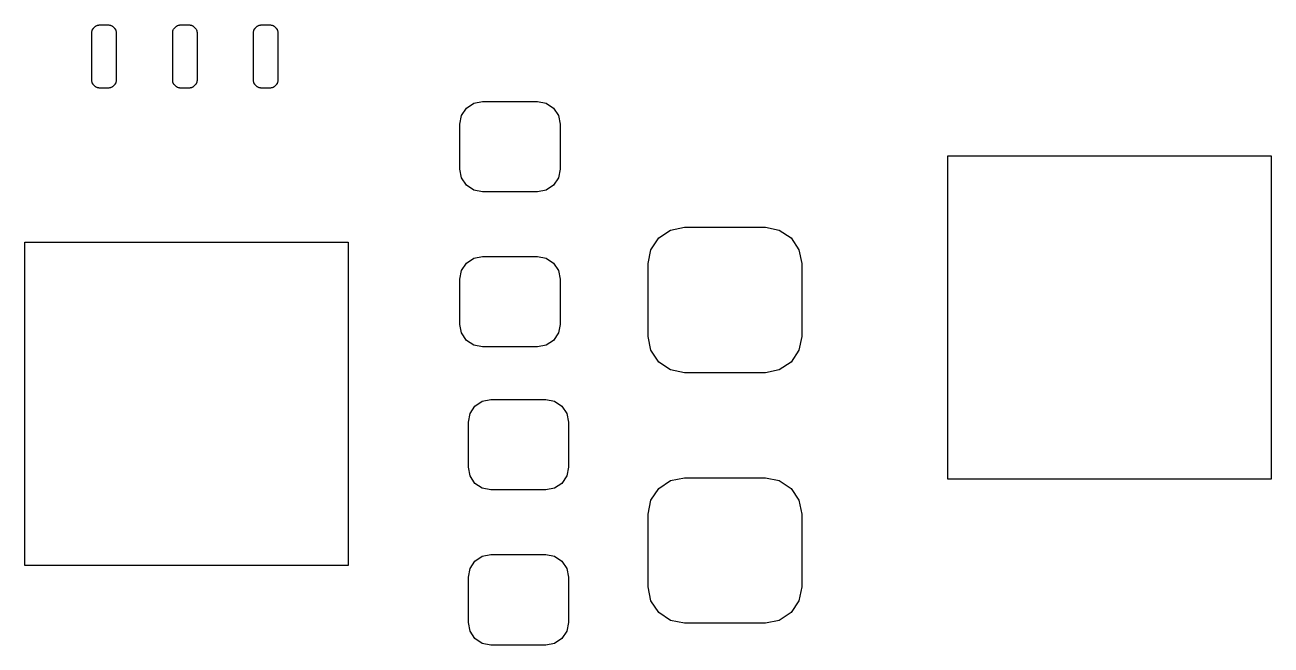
# Model space of a CAD drawing. Extents: x 3.992 to 4.321, y -3.139 to -2.753.
# Drawn here: x 3.9961 to 4.2995, y -3.1395 to -2.9884 of the extents above; entities that cross this region are included whole.
import ezdxf

# ---------------------------------------------------------------- set-up
doc = ezdxf.new("R2010")
doc.units = 0
doc.header["$MEASUREMENT"] = 0
doc.layers.add('BLACK', color=7, linetype='CONTINUOUS')

msp = doc.modelspace()

# ---------------------------------------------------------------- linework, layer by layer
at = {"layer": 'BLACK', "linetype": 'CONTINUOUS'}
for p, q in [((4.01279, -2.98913), (4.0131, -2.98881)), ((4.0131, -2.98881), (4.01311, -2.98881)), ((4.01311, -2.98881), (4.01318, -2.98877)), ((4.01318, -2.98877), (4.01326, -2.98869)), ((4.01326, -2.98869), (4.01327, -2.98869)), ((4.01327, -2.98869), (4.01334, -2.98865)), ((4.01334, -2.98865), (4.01342, -2.98858)), ((4.01342, -2.98858), (4.01343, -2.98857)), ((4.01343, -2.98857), (4.01354, -2.98853)), ((4.01354, -2.98853), (4.01362, -2.98849)), ((4.01362, -2.98849), (4.01374, -2.98845)), ((4.01362, -2.98849), (4.01362, -2.98849)), ((4.01374, -2.98845), (4.01375, -2.98845)), ((4.01375, -2.98845), (4.01382, -2.98845)), ((4.01382, -2.98845), (4.01394, -2.98841)), ((4.01394, -2.98841), (4.01394, -2.98841)), ((4.01394, -2.98841), (4.01402, -2.98841)), ((4.01402, -2.98841), (4.01414, -2.98837)), ((4.01414, -2.98837), (4.01414, -2.98837)), ((4.01414, -2.98837), (4.0165, -2.98837)), ((4.0165, -2.98837), (4.01651, -2.98837)), ((4.01651, -2.98837), (4.01662, -2.98841)), ((4.01662, -2.98841), (4.0167, -2.98841)), ((4.0167, -2.98841), (4.01671, -2.98841)), ((4.01671, -2.98841), (4.01682, -2.98845)), ((4.01682, -2.98845), (4.0169, -2.98845)), ((4.0169, -2.98845), (4.0169, -2.98845)), ((4.0169, -2.98845), (4.01702, -2.98849)), ((4.01702, -2.98849), (4.01702, -2.98849)), ((4.01702, -2.98849), (4.0171, -2.98853)), ((4.0171, -2.98853), (4.01722, -2.98857)), ((4.01722, -2.98857), (4.01723, -2.98858)), ((4.01723, -2.98858), (4.0173, -2.98865)), ((4.0173, -2.98865), (4.01738, -2.98869)), ((4.01738, -2.98869), (4.01738, -2.98869)), ((4.01738, -2.98869), (4.01746, -2.98877)), ((4.01746, -2.98877), (4.01754, -2.98881)), ((4.01754, -2.98881), (4.01754, -2.98881)), ((4.01754, -2.98881), (4.01786, -2.98913)), ((4.03247, -2.98913), (4.03279, -2.98881)), ((4.03279, -2.98881), (4.03287, -2.98877)), ((4.03279, -2.98881), (4.03279, -2.98881)), ((4.03287, -2.98877), (4.03295, -2.98869)), ((4.03295, -2.98869), (4.03303, -2.98865)), ((4.03295, -2.98869), (4.03295, -2.98869)), ((4.03303, -2.98865), (4.0331, -2.98858)), ((4.0331, -2.98858), (4.03311, -2.98857)), ((4.03311, -2.98857), (4.03323, -2.98853)), ((4.03323, -2.98853), (4.03331, -2.98849)), ((4.03331, -2.98849), (4.03343, -2.98845)), ((4.03331, -2.98849), (4.03331, -2.98849)), ((4.03343, -2.98845), (4.03343, -2.98845)), ((4.03343, -2.98845), (4.03351, -2.98845)), ((4.03351, -2.98845), (4.03362, -2.98841)), ((4.03362, -2.98841), (4.03363, -2.98841)), ((4.03363, -2.98841), (4.03371, -2.98841)), ((4.03371, -2.98841), (4.03382, -2.98837)), ((4.03382, -2.98837), (4.03383, -2.98837)), ((4.03383, -2.98837), (4.03619, -2.98837)), ((4.03619, -2.98837), (4.03631, -2.98841)), ((4.03619, -2.98837), (4.03619, -2.98837)), ((4.03631, -2.98841), (4.03639, -2.98841)), ((4.03639, -2.98841), (4.03639, -2.98841)), ((4.03639, -2.98841), (4.03651, -2.98845)), ((4.03651, -2.98845), (4.03658, -2.98845)), ((4.03658, -2.98845), (4.03659, -2.98845)), ((4.03659, -2.98845), (4.03671, -2.98849)), ((4.03671, -2.98849), (4.03671, -2.98849)), ((4.03671, -2.98849), (4.03679, -2.98853)), ((4.03679, -2.98853), (4.0369, -2.98857)), ((4.0369, -2.98857), (4.03691, -2.98858)), ((4.03691, -2.98858), (4.03699, -2.98865)), ((4.03699, -2.98865), (4.03706, -2.98869)), ((4.03706, -2.98869), (4.03707, -2.98869)), ((4.03707, -2.98869), (4.03715, -2.98877)), ((4.03715, -2.98877), (4.03722, -2.98881)), ((4.03722, -2.98881), (4.03723, -2.98881)), ((4.03723, -2.98881), (4.03754, -2.98913)), ((4.05216, -2.98913), (4.05247, -2.98881)), ((4.05247, -2.98881), (4.05248, -2.98881)), ((4.05248, -2.98881), (4.05255, -2.98877)), ((4.05255, -2.98877), (4.05263, -2.98869)), ((4.05263, -2.98869), (4.05264, -2.98869)), ((4.05264, -2.98869), (4.05271, -2.98865)), ((4.05271, -2.98865), (4.05279, -2.98858)), ((4.05279, -2.98858), (4.0528, -2.98857)), ((4.0528, -2.98857), (4.05291, -2.98853)), ((4.05291, -2.98853), (4.05299, -2.98849)), ((4.05299, -2.98849), (4.05311, -2.98845)), ((4.05299, -2.98849), (4.05299, -2.98849)), ((4.05311, -2.98845), (4.05312, -2.98845)), ((4.05312, -2.98845), (4.05319, -2.98845)), ((4.05319, -2.98845), (4.05331, -2.98841)), ((4.05331, -2.98841), (4.05331, -2.98841)), ((4.05331, -2.98841), (4.05339, -2.98841)), ((4.05339, -2.98841), (4.05351, -2.98837)), ((4.05351, -2.98837), (4.05351, -2.98837)), ((4.05351, -2.98837), (4.05587, -2.98837)), ((4.05587, -2.98837), (4.05588, -2.98837)), ((4.05588, -2.98837), (4.05599, -2.98841)), ((4.05599, -2.98841), (4.05607, -2.98841)), ((4.05607, -2.98841), (4.05608, -2.98841)), ((4.05608, -2.98841), (4.05619, -2.98845)), ((4.05619, -2.98845), (4.05627, -2.98845)), ((4.05627, -2.98845), (4.05627, -2.98845)), ((4.05627, -2.98845), (4.05639, -2.98849)), ((4.05639, -2.98849), (4.05639, -2.98849)), ((4.05639, -2.98849), (4.05647, -2.98853)), ((4.05647, -2.98853), (4.05659, -2.98857)), ((4.05659, -2.98857), (4.0566, -2.98858)), ((4.0566, -2.98858), (4.05667, -2.98865)), ((4.05667, -2.98865), (4.05675, -2.98869)), ((4.05675, -2.98869), (4.05675, -2.98869)), ((4.05675, -2.98869), (4.05683, -2.98877)), ((4.05683, -2.98877), (4.05691, -2.98881)), ((4.05691, -2.98881), (4.05691, -2.98881)), ((4.05691, -2.98881), (4.05723, -2.98913)), ((4.01235, -2.99016), (4.01239, -2.99004)), ((4.01235, -2.99017), (4.01235, -2.99016)), ((4.01235, -3.00198), (4.01235, -2.99017)), ((4.01239, -2.98996), (4.01243, -2.98985)), ((4.01239, -2.98997), (4.01239, -2.98996)), ((4.01239, -2.99004), (4.01239, -2.98997)), ((4.01243, -2.98977), (4.01247, -2.98965)), ((4.01243, -2.98985), (4.01243, -2.98977)), ((4.01243, -2.98977), (4.01243, -2.98977)), ((4.01247, -2.98964), (4.01251, -2.98957)), ((4.01247, -2.98965), (4.01247, -2.98964)), ((4.01251, -2.98957), (4.01255, -2.98945)), ((4.01255, -2.98944), (4.01263, -2.98937)), ((4.01255, -2.98945), (4.01255, -2.98944)), ((4.01263, -2.98937), (4.01267, -2.98929)), ((4.01267, -2.98929), (4.01275, -2.98921)), ((4.01267, -2.98929), (4.01267, -2.98929)), ((4.01275, -2.98921), (4.01279, -2.98913)), ((4.01279, -2.98913), (4.01279, -2.98913)), ((4.01786, -2.98913), (4.01786, -2.98913)), ((4.01786, -2.98913), (4.0179, -2.98921)), ((4.0179, -2.98921), (4.01797, -2.98929)), ((4.01797, -2.98929), (4.01798, -2.98929)), ((4.01798, -2.98929), (4.01802, -2.98937)), ((4.01802, -2.98937), (4.01809, -2.98944)), ((4.01809, -2.98944), (4.0181, -2.98945)), ((4.0181, -2.98945), (4.01814, -2.98957)), ((4.01814, -2.98957), (4.01817, -2.98964)), ((4.01817, -2.98964), (4.01818, -2.98965)), ((4.01818, -2.98965), (4.01822, -2.98977)), ((4.01822, -2.98977), (4.01822, -2.98977)), ((4.01822, -2.98977), (4.01822, -2.98985)), ((4.01822, -2.98985), (4.01825, -2.98996)), ((4.01825, -2.98996), (4.01826, -2.98997)), ((4.01826, -2.98997), (4.01826, -2.99004)), ((4.01826, -2.99004), (4.01829, -2.99016)), ((4.01829, -2.99016), (4.01829, -2.99017)), ((4.01829, -2.99017), (4.01829, -3.00198)), ((4.03204, -2.99016), (4.03207, -2.99004)), ((4.03204, -2.99017), (4.03204, -2.99016)), ((4.03204, -3.00198), (4.03204, -2.99017)), ((4.03207, -2.98997), (4.03208, -2.98996)), ((4.03207, -2.99004), (4.03207, -2.98997)), ((4.03208, -2.98996), (4.03211, -2.98985)), ((4.03211, -2.98977), (4.03215, -2.98965)), ((4.03211, -2.98985), (4.03211, -2.98977)), ((4.03211, -2.98977), (4.03211, -2.98977)), ((4.03215, -2.98965), (4.03216, -2.98964)), ((4.03216, -2.98964), (4.03219, -2.98957)), ((4.03219, -2.98957), (4.03223, -2.98945)), ((4.03223, -2.98945), (4.03224, -2.98944)), ((4.03224, -2.98944), (4.03231, -2.98937)), ((4.03231, -2.98937), (4.03235, -2.98929)), ((4.03235, -2.98929), (4.03236, -2.98929)), ((4.03236, -2.98929), (4.03243, -2.98921)), ((4.03243, -2.98921), (4.03247, -2.98913)), ((4.03247, -2.98913), (4.03247, -2.98913)), ((4.03754, -2.98913), (4.03754, -2.98913)), ((4.03754, -2.98913), (4.03758, -2.98921)), ((4.03758, -2.98921), (4.03766, -2.98929)), ((4.03766, -2.98929), (4.03766, -2.98929)), ((4.03766, -2.98929), (4.0377, -2.98937)), ((4.0377, -2.98937), (4.03778, -2.98944)), ((4.03778, -2.98944), (4.03778, -2.98945)), ((4.03778, -2.98945), (4.03782, -2.98957)), ((4.03782, -2.98957), (4.03786, -2.98964)), ((4.03786, -2.98964), (4.03786, -2.98965)), ((4.03786, -2.98965), (4.0379, -2.98977)), ((4.0379, -2.98977), (4.0379, -2.98977)), ((4.0379, -2.98977), (4.0379, -2.98985)), ((4.0379, -2.98985), (4.03794, -2.98996)), ((4.03794, -2.98996), (4.03794, -2.98997)), ((4.03794, -2.98997), (4.03794, -2.99004)), ((4.03794, -2.99004), (4.03798, -2.99016)), ((4.03798, -2.99016), (4.03798, -2.99017)), ((4.03798, -2.99017), (4.03798, -3.00198)), ((4.05172, -2.99016), (4.05176, -2.99004)), ((4.05172, -2.99017), (4.05172, -2.99016)), ((4.05172, -3.00198), (4.05172, -2.99017)), ((4.05176, -2.98996), (4.0518, -2.98985)), ((4.05176, -2.98997), (4.05176, -2.98996)), ((4.05176, -2.99004), (4.05176, -2.98997)), ((4.0518, -2.98977), (4.05184, -2.98965)), ((4.0518, -2.98985), (4.0518, -2.98977)), ((4.0518, -2.98977), (4.0518, -2.98977)), ((4.05184, -2.98964), (4.05188, -2.98957)), ((4.05184, -2.98965), (4.05184, -2.98964)), ((4.05188, -2.98957), (4.05192, -2.98945)), ((4.05192, -2.98944), (4.052, -2.98937)), ((4.05192, -2.98945), (4.05192, -2.98944)), ((4.052, -2.98937), (4.05204, -2.98929)), ((4.05204, -2.98929), (4.05212, -2.98921)), ((4.05204, -2.98929), (4.05204, -2.98929)), ((4.05212, -2.98921), (4.05216, -2.98913)), ((4.05216, -2.98913), (4.05216, -2.98913)), ((4.05723, -2.98913), (4.05723, -2.98913)), ((4.05723, -2.98913), (4.05727, -2.98921)), ((4.05727, -2.98921), (4.05734, -2.98929)), ((4.05734, -2.98929), (4.05735, -2.98929)), ((4.05735, -2.98929), (4.05739, -2.98937)), ((4.05739, -2.98937), (4.05746, -2.98944)), ((4.05746, -2.98944), (4.05747, -2.98945)), ((4.05747, -2.98945), (4.05751, -2.98957)), ((4.05751, -2.98957), (4.05754, -2.98964)), ((4.05754, -2.98964), (4.05755, -2.98965)), ((4.05755, -2.98965), (4.05759, -2.98977)), ((4.05759, -2.98977), (4.05759, -2.98977)), ((4.05759, -2.98977), (4.05759, -2.98985)), ((4.05759, -2.98985), (4.05762, -2.98996)), ((4.05762, -2.98996), (4.05763, -2.98997)), ((4.05763, -2.98997), (4.05763, -2.99004)), ((4.05763, -2.99004), (4.05766, -2.99016)), ((4.05766, -2.99016), (4.05766, -2.99017)), ((4.05766, -2.99017), (4.05766, -3.00198)), ((4.01239, -3.0021), (4.01235, -3.00198)), ((4.01235, -3.00198), (4.01235, -3.00198)), ((4.01239, -3.00217), (4.01239, -3.0021)), ((4.01239, -3.00218), (4.01239, -3.00217)), ((4.01243, -3.00229), (4.01239, -3.00218)), ((4.01243, -3.00237), (4.01243, -3.00229)), ((4.01243, -3.00238), (4.01243, -3.00237)), ((4.01247, -3.00249), (4.01243, -3.00238)), ((4.01247, -3.0025), (4.01247, -3.00249)), ((4.01251, -3.00257), (4.01247, -3.0025)), ((4.01255, -3.00269), (4.01251, -3.00257)), ((4.01255, -3.0027), (4.01255, -3.00269)), ((4.01263, -3.00278), (4.01255, -3.0027)), ((4.01267, -3.00285), (4.01263, -3.00278)), ((4.01267, -3.00286), (4.01267, -3.00285)), ((4.01275, -3.00293), (4.01267, -3.00286)), ((4.01279, -3.00301), (4.01275, -3.00293)), ((4.0131, -3.00333), (4.01279, -3.00301)), ((4.01279, -3.00301), (4.01279, -3.00301)), ((4.01311, -3.00333), (4.0131, -3.00333)), ((4.01318, -3.00337), (4.01311, -3.00333)), ((4.01326, -3.00345), (4.01318, -3.00337)), ((4.01327, -3.00345), (4.01326, -3.00345)), ((4.01334, -3.00349), (4.01327, -3.00345)), ((4.01342, -3.00357), (4.01334, -3.00349)), ((4.01343, -3.00357), (4.01342, -3.00357)), ((4.01354, -3.00361), (4.01343, -3.00357)), ((4.01362, -3.00365), (4.01354, -3.00361)), ((4.01374, -3.00369), (4.01362, -3.00365)), ((4.01362, -3.00365), (4.01362, -3.00365)), ((4.01375, -3.00369), (4.01374, -3.00369)), ((4.01382, -3.00369), (4.01375, -3.00369)), ((4.01394, -3.00373), (4.01382, -3.00369)), ((4.01402, -3.00373), (4.01394, -3.00373)), ((4.01394, -3.00373), (4.01394, -3.00373)), ((4.01414, -3.00377), (4.01402, -3.00373)), ((4.0165, -3.00377), (4.01414, -3.00377)), ((4.01414, -3.00377), (4.01414, -3.00377)), ((4.01651, -3.00377), (4.0165, -3.00377)), ((4.01662, -3.00373), (4.01651, -3.00377)), ((4.0167, -3.00373), (4.01662, -3.00373)), ((4.01671, -3.00373), (4.0167, -3.00373)), ((4.01682, -3.00369), (4.01671, -3.00373)), ((4.0169, -3.00369), (4.01682, -3.00369)), ((4.01702, -3.00365), (4.0169, -3.00369)), ((4.0169, -3.00369), (4.0169, -3.00369)), ((4.0171, -3.00361), (4.01702, -3.00365)), ((4.01702, -3.00365), (4.01702, -3.00365)), ((4.01722, -3.00357), (4.0171, -3.00361)), ((4.01723, -3.00357), (4.01722, -3.00357)), ((4.0173, -3.00349), (4.01723, -3.00357)), ((4.01738, -3.00345), (4.0173, -3.00349)), ((4.01746, -3.00337), (4.01738, -3.00345)), ((4.01738, -3.00345), (4.01738, -3.00345)), ((4.01754, -3.00333), (4.01746, -3.00337)), ((4.01786, -3.00301), (4.01754, -3.00333)), ((4.01754, -3.00333), (4.01754, -3.00333)), ((4.0179, -3.00293), (4.01786, -3.00301)), ((4.01786, -3.00301), (4.01786, -3.00301)), ((4.01797, -3.00286), (4.0179, -3.00293)), ((4.01798, -3.00285), (4.01797, -3.00286)), ((4.01802, -3.00278), (4.01798, -3.00285)), ((4.01809, -3.0027), (4.01802, -3.00278)), ((4.0181, -3.00269), (4.01809, -3.0027)), ((4.01814, -3.00257), (4.0181, -3.00269)), ((4.01817, -3.0025), (4.01814, -3.00257)), ((4.01818, -3.00249), (4.01817, -3.0025)), ((4.01822, -3.00238), (4.01818, -3.00249)), ((4.01825, -3.00218), (4.01822, -3.00229)), ((4.01822, -3.00229), (4.01822, -3.00237)), ((4.01822, -3.00237), (4.01822, -3.00238)), ((4.01826, -3.00217), (4.01825, -3.00218)), ((4.01829, -3.00198), (4.01826, -3.0021)), ((4.01826, -3.0021), (4.01826, -3.00217)), ((4.01829, -3.00198), (4.01829, -3.00198)), ((4.03207, -3.0021), (4.03204, -3.00198)), ((4.03204, -3.00198), (4.03204, -3.00198)), ((4.03207, -3.00217), (4.03207, -3.0021)), ((4.03208, -3.00218), (4.03207, -3.00217)), ((4.03211, -3.00229), (4.03208, -3.00218)), ((4.03211, -3.00237), (4.03211, -3.00229)), ((4.03211, -3.00238), (4.03211, -3.00237)), ((4.03215, -3.00249), (4.03211, -3.00238)), ((4.03216, -3.0025), (4.03215, -3.00249)), ((4.03219, -3.00257), (4.03216, -3.0025)), ((4.03223, -3.00269), (4.03219, -3.00257)), ((4.03224, -3.0027), (4.03223, -3.00269)), ((4.03231, -3.00278), (4.03224, -3.0027)), ((4.03235, -3.00285), (4.03231, -3.00278)), ((4.03236, -3.00286), (4.03235, -3.00285)), ((4.03243, -3.00293), (4.03236, -3.00286)), ((4.03247, -3.00301), (4.03243, -3.00293)), ((4.03279, -3.00333), (4.03247, -3.00301)), ((4.03247, -3.00301), (4.03247, -3.00301)), ((4.03287, -3.00337), (4.03279, -3.00333)), ((4.03279, -3.00333), (4.03279, -3.00333)), ((4.03295, -3.00345), (4.03287, -3.00337)), ((4.03303, -3.00349), (4.03295, -3.00345)), ((4.03295, -3.00345), (4.03295, -3.00345)), ((4.0331, -3.00357), (4.03303, -3.00349)), ((4.03311, -3.00357), (4.0331, -3.00357)), ((4.03323, -3.00361), (4.03311, -3.00357)), ((4.03331, -3.00365), (4.03323, -3.00361)), ((4.03343, -3.00369), (4.03331, -3.00365)), ((4.03331, -3.00365), (4.03331, -3.00365)), ((4.03351, -3.00369), (4.03343, -3.00369)), ((4.03343, -3.00369), (4.03343, -3.00369)), ((4.03362, -3.00373), (4.03351, -3.00369)), ((4.03363, -3.00373), (4.03362, -3.00373)), ((4.03371, -3.00373), (4.03363, -3.00373)), ((4.03382, -3.00377), (4.03371, -3.00373)), ((4.03383, -3.00377), (4.03382, -3.00377)), ((4.03619, -3.00377), (4.03383, -3.00377)), ((4.03631, -3.00373), (4.03619, -3.00377)), ((4.03619, -3.00377), (4.03619, -3.00377)), ((4.03639, -3.00373), (4.03631, -3.00373)), ((4.03651, -3.00369), (4.03639, -3.00373)), ((4.03639, -3.00373), (4.03639, -3.00373)), ((4.03658, -3.00369), (4.03651, -3.00369)), ((4.03659, -3.00369), (4.03658, -3.00369)), ((4.03671, -3.00365), (4.03659, -3.00369)), ((4.03679, -3.00361), (4.03671, -3.00365)), ((4.03671, -3.00365), (4.03671, -3.00365)), ((4.0369, -3.00357), (4.03679, -3.00361)), ((4.03691, -3.00357), (4.0369, -3.00357)), ((4.03699, -3.00349), (4.03691, -3.00357)), ((4.03706, -3.00345), (4.03699, -3.00349)), ((4.03707, -3.00345), (4.03706, -3.00345)), ((4.03715, -3.00337), (4.03707, -3.00345)), ((4.03722, -3.00333), (4.03715, -3.00337)), ((4.03723, -3.00333), (4.03722, -3.00333)), ((4.03754, -3.00301), (4.03723, -3.00333)), ((4.03758, -3.00293), (4.03754, -3.00301)), ((4.03754, -3.00301), (4.03754, -3.00301)), ((4.03766, -3.00286), (4.03758, -3.00293)), ((4.0377, -3.00278), (4.03766, -3.00285)), ((4.03766, -3.00285), (4.03766, -3.00286)), ((4.03778, -3.0027), (4.0377, -3.00278)), ((4.03782, -3.00257), (4.03778, -3.00269)), ((4.03778, -3.00269), (4.03778, -3.0027)), ((4.03786, -3.0025), (4.03782, -3.00257)), ((4.0379, -3.00238), (4.03786, -3.00249)), ((4.03786, -3.00249), (4.03786, -3.0025)), ((4.03794, -3.00218), (4.0379, -3.00229)), ((4.0379, -3.00229), (4.0379, -3.00237)), ((4.0379, -3.00237), (4.0379, -3.00238)), ((4.03798, -3.00198), (4.03794, -3.0021)), ((4.03794, -3.0021), (4.03794, -3.00217)), ((4.03794, -3.00217), (4.03794, -3.00218)), ((4.03798, -3.00198), (4.03798, -3.00198)), ((4.05176, -3.0021), (4.05172, -3.00198)), ((4.05172, -3.00198), (4.05172, -3.00198)), ((4.05176, -3.00217), (4.05176, -3.0021)), ((4.05176, -3.00218), (4.05176, -3.00217)), ((4.0518, -3.00229), (4.05176, -3.00218)), ((4.0518, -3.00237), (4.0518, -3.00229)), ((4.0518, -3.00238), (4.0518, -3.00237)), ((4.05184, -3.00249), (4.0518, -3.00238)), ((4.05184, -3.0025), (4.05184, -3.00249)), ((4.05188, -3.00257), (4.05184, -3.0025)), ((4.05192, -3.00269), (4.05188, -3.00257)), ((4.05192, -3.0027), (4.05192, -3.00269)), ((4.052, -3.00278), (4.05192, -3.0027)), ((4.05204, -3.00285), (4.052, -3.00278)), ((4.05204, -3.00286), (4.05204, -3.00285)), ((4.05212, -3.00293), (4.05204, -3.00286)), ((4.05216, -3.00301), (4.05212, -3.00293)), ((4.05247, -3.00333), (4.05216, -3.00301)), ((4.05216, -3.00301), (4.05216, -3.00301)), ((4.05248, -3.00333), (4.05247, -3.00333)), ((4.05255, -3.00337), (4.05248, -3.00333)), ((4.05263, -3.00345), (4.05255, -3.00337)), ((4.05264, -3.00345), (4.05263, -3.00345)), ((4.05271, -3.00349), (4.05264, -3.00345)), ((4.05279, -3.00357), (4.05271, -3.00349)), ((4.0528, -3.00357), (4.05279, -3.00357)), ((4.05291, -3.00361), (4.0528, -3.00357)), ((4.05299, -3.00365), (4.05291, -3.00361)), ((4.05311, -3.00369), (4.05299, -3.00365)), ((4.05299, -3.00365), (4.05299, -3.00365)), ((4.05312, -3.00369), (4.05311, -3.00369)), ((4.05319, -3.00369), (4.05312, -3.00369)), ((4.05331, -3.00373), (4.05319, -3.00369)), ((4.05339, -3.00373), (4.05331, -3.00373)), ((4.05331, -3.00373), (4.05331, -3.00373)), ((4.05351, -3.00377), (4.05339, -3.00373)), ((4.05587, -3.00377), (4.05351, -3.00377)), ((4.05351, -3.00377), (4.05351, -3.00377)), ((4.05588, -3.00377), (4.05587, -3.00377)), ((4.05599, -3.00373), (4.05588, -3.00377)), ((4.05607, -3.00373), (4.05599, -3.00373)), ((4.05608, -3.00373), (4.05607, -3.00373)), ((4.05619, -3.00369), (4.05608, -3.00373)), ((4.05627, -3.00369), (4.05619, -3.00369)), ((4.05639, -3.00365), (4.05627, -3.00369)), ((4.05627, -3.00369), (4.05627, -3.00369)), ((4.05647, -3.00361), (4.05639, -3.00365)), ((4.05639, -3.00365), (4.05639, -3.00365)), ((4.05659, -3.00357), (4.05647, -3.00361)), ((4.0566, -3.00357), (4.05659, -3.00357)), ((4.05667, -3.00349), (4.0566, -3.00357)), ((4.05675, -3.00345), (4.05667, -3.00349)), ((4.05683, -3.00337), (4.05675, -3.00345)), ((4.05675, -3.00345), (4.05675, -3.00345)), ((4.05691, -3.00333), (4.05683, -3.00337)), ((4.05723, -3.00301), (4.05691, -3.00333)), ((4.05691, -3.00333), (4.05691, -3.00333)), ((4.05727, -3.00293), (4.05723, -3.00301)), ((4.05723, -3.00301), (4.05723, -3.00301)), ((4.05734, -3.00286), (4.05727, -3.00293)), ((4.05735, -3.00285), (4.05734, -3.00286)), ((4.05739, -3.00278), (4.05735, -3.00285)), ((4.05746, -3.0027), (4.05739, -3.00278)), ((4.05747, -3.00269), (4.05746, -3.0027)), ((4.05751, -3.00257), (4.05747, -3.00269)), ((4.05754, -3.0025), (4.05751, -3.00257)), ((4.05755, -3.00249), (4.05754, -3.0025)), ((4.05759, -3.00238), (4.05755, -3.00249)), ((4.05762, -3.00218), (4.05759, -3.00229)), ((4.05759, -3.00229), (4.05759, -3.00237)), ((4.05759, -3.00237), (4.05759, -3.00238)), ((4.05763, -3.00217), (4.05762, -3.00218)), ((4.05766, -3.00198), (4.05763, -3.0021)), ((4.05763, -3.0021), (4.05763, -3.00217)), ((4.05766, -3.00198), (4.05766, -3.00198)), ((4.10537, -3.00742), (4.10748, -3.007)), ((4.10748, -3.007), (4.12087, -3.007)), ((4.12087, -3.007), (4.12298, -3.00742)), ((4.10239, -3.01041), (4.10358, -3.00862)), ((4.10358, -3.00862), (4.10537, -3.00742)), ((4.12298, -3.00742), (4.12476, -3.00862)), ((4.12476, -3.00862), (4.12596, -3.01041)), ((4.10197, -3.01252), (4.10239, -3.01041)), ((4.10197, -3.02354), (4.10197, -3.01252)), ((4.12596, -3.01041), (4.12638, -3.01252)), ((4.12638, -3.01252), (4.12638, -3.02354)), ((4.22076, -3.09905), (4.22076, -3.02031)), ((4.22076, -3.02031), (4.2995, -3.02031)), ((4.2995, -3.02031), (4.2995, -3.09905)), ((4.10239, -3.02565), (4.10197, -3.02354)), ((4.12638, -3.02354), (4.12596, -3.02565)), ((4.10358, -3.02744), (4.10239, -3.02565)), ((4.10537, -3.02863), (4.10358, -3.02744)), ((4.12476, -3.02744), (4.12298, -3.02863)), ((4.12596, -3.02565), (4.12476, -3.02744)), ((4.10748, -3.02905), (4.10537, -3.02863)), ((4.12087, -3.02905), (4.10748, -3.02905)), ((4.12298, -3.02863), (4.12087, -3.02905)), ((4.1485, -3.04315), (4.15042, -3.04028)), ((4.15042, -3.04028), (4.15329, -3.03836)), ((4.15329, -3.03836), (4.15668, -3.03768)), ((4.15668, -3.03768), (4.17637, -3.03768)), ((4.17637, -3.03768), (4.17976, -3.03836)), ((4.17976, -3.03836), (4.18263, -3.04028)), ((4.18263, -3.04028), (4.18455, -3.04315)), ((3.99606, -3.12008), (3.99606, -3.04134)), ((3.99606, -3.04134), (4.0748, -3.04134)), ((4.0748, -3.04134), (4.0748, -3.12008)), ((4.14783, -3.04654), (4.1485, -3.04315)), ((4.18455, -3.04315), (4.18523, -3.04654)), ((4.10239, -3.0482), (4.10358, -3.04641)), ((4.10358, -3.04641), (4.10537, -3.04522)), ((4.10537, -3.04522), (4.10748, -3.0448)), ((4.10748, -3.0448), (4.12087, -3.0448)), ((4.12087, -3.0448), (4.12298, -3.04522)), ((4.12298, -3.04522), (4.12476, -3.04641)), ((4.12476, -3.04641), (4.12596, -3.0482)), ((4.10197, -3.05031), (4.10239, -3.0482)), ((4.12596, -3.0482), (4.12638, -3.05031)), ((4.14783, -3.06426), (4.14783, -3.04654)), ((4.18523, -3.04654), (4.18523, -3.06426)), ((4.10197, -3.06134), (4.10197, -3.05031)), ((4.12638, -3.05031), (4.12638, -3.06134)), ((4.10239, -3.06344), (4.10197, -3.06134)), ((4.12638, -3.06134), (4.12596, -3.06344)), ((4.10358, -3.06523), (4.10239, -3.06344)), ((4.12596, -3.06344), (4.12476, -3.06523)), ((4.1485, -3.06765), (4.14783, -3.06426)), ((4.18523, -3.06426), (4.18455, -3.06765)), ((4.10537, -3.06643), (4.10358, -3.06523)), ((4.10748, -3.06685), (4.10537, -3.06643)), ((4.12087, -3.06685), (4.10748, -3.06685)), ((4.12298, -3.06643), (4.12087, -3.06685)), ((4.12476, -3.06523), (4.12298, -3.06643)), ((4.15042, -3.07052), (4.1485, -3.06765)), ((4.18455, -3.06765), (4.18263, -3.07052)), ((4.15329, -3.07244), (4.15042, -3.07052)), ((4.18263, -3.07052), (4.17976, -3.07244)), ((4.15668, -3.07312), (4.15329, -3.07244)), ((4.17637, -3.07312), (4.15668, -3.07312)), ((4.17976, -3.07244), (4.17637, -3.07312)), ((4.10744, -3.08006), (4.10955, -3.07964)), ((4.10955, -3.07964), (4.12293, -3.07964)), ((4.12293, -3.07964), (4.12504, -3.08006)), ((4.10446, -3.08304), (4.10565, -3.08125)), ((4.10565, -3.08125), (4.10744, -3.08006)), ((4.12504, -3.08006), (4.12683, -3.08125)), ((4.12683, -3.08125), (4.12803, -3.08304)), ((4.10404, -3.08515), (4.10446, -3.08304)), ((4.10404, -3.09617), (4.10404, -3.08515)), ((4.12803, -3.08304), (4.12845, -3.08515)), ((4.12845, -3.08515), (4.12845, -3.09617)), ((4.10446, -3.09828), (4.10404, -3.09617)), ((4.12845, -3.09617), (4.12803, -3.09828)), ((4.10565, -3.10007), (4.10446, -3.09828)), ((4.10744, -3.10127), (4.10565, -3.10007)), ((4.12683, -3.10007), (4.12504, -3.10127)), ((4.12803, -3.09828), (4.12683, -3.10007)), ((4.15042, -3.1013), (4.15329, -3.09938)), ((4.15329, -3.09938), (4.15668, -3.09871)), ((4.15668, -3.09871), (4.17637, -3.09871)), ((4.17637, -3.09871), (4.17976, -3.09938)), ((4.17976, -3.09938), (4.18263, -3.1013)), ((4.2995, -3.09905), (4.22076, -3.09905)), ((4.10955, -3.10169), (4.10744, -3.10127)), ((4.12293, -3.10169), (4.10955, -3.10169)), ((4.12504, -3.10127), (4.12293, -3.10169)), ((4.1485, -3.10418), (4.15042, -3.1013)), ((4.18263, -3.1013), (4.18455, -3.10418)), ((4.14783, -3.10757), (4.1485, -3.10418)), ((4.18455, -3.10418), (4.18523, -3.10757)), ((4.14783, -3.12528), (4.14783, -3.10757)), ((4.18523, -3.10757), (4.18523, -3.12528)), ((4.10446, -3.12084), (4.10565, -3.11905)), ((4.10565, -3.11905), (4.10744, -3.11785)), ((4.10744, -3.11785), (4.10955, -3.11743)), ((4.10955, -3.11743), (4.12293, -3.11743)), ((4.12293, -3.11743), (4.12504, -3.11785)), ((4.12504, -3.11785), (4.12683, -3.11905)), ((4.12683, -3.11905), (4.12803, -3.12084)), ((4.0748, -3.12008), (3.99606, -3.12008)), ((4.10404, -3.12295), (4.10446, -3.12084)), ((4.12803, -3.12084), (4.12845, -3.12295)), ((4.10404, -3.13397), (4.10404, -3.12295)), ((4.12845, -3.12295), (4.12845, -3.13397)), ((4.1485, -3.12867), (4.14783, -3.12528)), ((4.18523, -3.12528), (4.18455, -3.12867)), ((4.15042, -3.13155), (4.1485, -3.12867)), ((4.18455, -3.12867), (4.18263, -3.13155)), ((4.10446, -3.13608), (4.10404, -3.13397)), ((4.12845, -3.13397), (4.12803, -3.13608)), ((4.15329, -3.13347), (4.15042, -3.13155)), ((4.15668, -3.13414), (4.15329, -3.13347)), ((4.17637, -3.13414), (4.15668, -3.13414)), ((4.17976, -3.13347), (4.17637, -3.13414)), ((4.18263, -3.13155), (4.17976, -3.13347)), ((4.10565, -3.13787), (4.10446, -3.13608)), ((4.12803, -3.13608), (4.12683, -3.13787)), ((4.10744, -3.13906), (4.10565, -3.13787)), ((4.10955, -3.13948), (4.10744, -3.13906)), ((4.12293, -3.13948), (4.10955, -3.13948)), ((4.12504, -3.13906), (4.12293, -3.13948)), ((4.12683, -3.13787), (4.12504, -3.13906))]:
    msp.add_line(p, q, dxfattribs=at)

doc.saveas('drawing.dxf')
